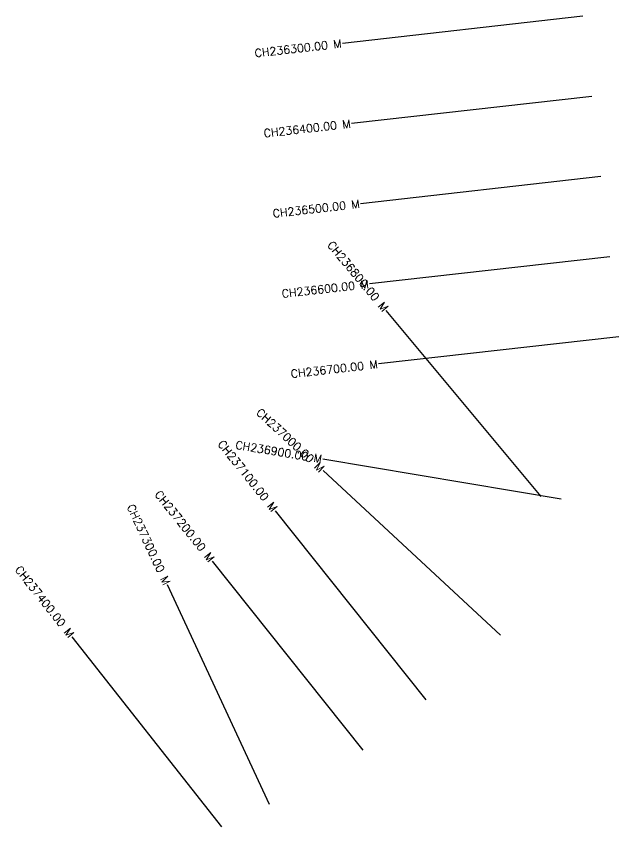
# Model space of a CAD drawing. Header units: metres. Extents: x 280688 to 284319, y 2048397 to 2051598.
# Drawn here: x 280688 to 281435, y 2050224 to 2051228 of the extents above; entities that cross this region are included whole.
import ezdxf
from ezdxf.enums import TextEntityAlignment as Align

# ---------------------------------------------------------------- set-up
doc = ezdxf.new("R2010")
doc.units = ezdxf.units.M
doc.layers.add('CS', color=134, linetype='Continuous')
doc.layers.add('CSMark', color=6, linetype='Continuous')
doc.styles.get("Standard").update_dxf_attribs({"font": 'simplex.shx'})

msp = doc.modelspace()

# ---------------------------------------------------------------- linework, layer by layer
at = {"layer": 'CS'}
for p, q in [((281390.6, 2051228.4), (281092.5, 2051194.8)), ((281401.8, 2051129.1), (281103.7, 2051095.5)), ((281413, 2051029.7), (281114.9, 2050996.1)), ((281424.2, 2050930.3), (281126.1, 2050896.7)), ((281339, 2050633.1), (281147, 2050863.6)), ((281435.4, 2050831), (281137.3, 2050797.4)), ((281364, 2050629.7), (281068.1, 2050679.4)), ((281288.6, 2050461.5), (281068.5, 2050665.3)), ((281196.5, 2050381), (281009.4, 2050615.5)), ((281118.4, 2050318.6), (280931.3, 2050553.1)), ((281002.2, 2050251.5), (280875.6, 2050523.5)), ((280942.9, 2050223.8), (280757.3, 2050459.4))]:
    msp.add_line(p, q, dxfattribs=at)

# ---------------------------------------------------------------- texts
at = {"layer": 'CSMark'}
for s, rotation, p in [('CH236300.00 M', 6.431, (281091.5, 2051194.7)), ('CH236400.00 M', 6.431, (281102.7, 2051095.4)), ('CH236500.00 M', 6.431, (281113.9, 2050996)), ('CH236800.00 M', 309.7924, (281146.4, 2050864.4)), ('CH236600.00 M', 6.431, (281125.1, 2050896.6)), ('CH236700.00 M', 6.431, (281136.3, 2050797.2)), ('CH237000.00 M', 317.206, (281067.7, 2050666)), ('CH237100.00 M', 308.5837, (281008.8, 2050616.3)), ('CH236900.00 M', 350.4683, (281067.1, 2050679.5)), ('CH237200.00 M', 308.5837, (280930.6, 2050553.9)), ('CH237300.00 M', 294.9527, (280875.2, 2050524.4)), ('CH237400.00 M', 308.2332, (280756.7, 2050460.2))]:
    msp.add_text(s, height=10, rotation=rotation, dxfattribs=at).set_placement(p, align=Align.MIDDLE_RIGHT)

doc.saveas('drawing.dxf')
